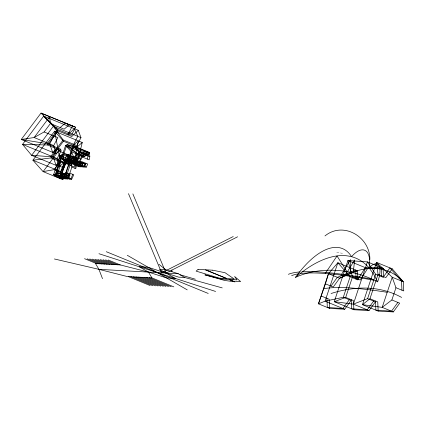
<?xml version="1.0" encoding="UTF-8"?>
<svg xmlns="http://www.w3.org/2000/svg" width="425" height="425" viewBox="0 0 425 425"><rect width="100%" height="100%" fill="white"/><g stroke="black" fill="none" stroke-linecap="round" stroke-linejoin="round"><path stroke-width="0.32" stroke-dasharray="2.12 1.59" d="M336.749 252.407L343.713 253.486"/><path stroke-width="0.64" d="M350.519 272.181C332.254 268.611 312.747 269.657 295.609 277.275A167.684 74.131 -67.7 0 1 369.15 267.968A16.453 7.273 -67.7 0 1 378.818 265.646A16.453 7.273 -67.7 0 1 377.634 281.823C369.107 277.339 359.948 274.136 350.519 272.181L350.63 259.643L341.11 275.103M82.264 142.502L77.185 146.837L63.458 141.217L54.623 131.187L32.906 160.204L43.106 171.61L54.023 169.665L60.313 161.266L74.035 166.887L78.163 158.929L82.264 142.502L54.623 131.187L60.313 161.266L55.298 176.333C60.079 170.558 60.844 162.706 59.999 155.508L69.828 159.534L68.914 164.039L65.014 162.446L59.999 155.508L53.603 174.728L55.298 176.333L60.855 178.612L63.431 178.755L65.498 174.308L61.598 172.715L53.603 174.728L63.431 178.755M353.196 272.818L354.657 259.978L344.85 275.899M60.637 173.639L59.723 178.144L62.528 178.383L64.595 173.942M60.855 178.612L61.768 174.101L57.869 172.508M64.77 173.867L63.856 178.378L66.667 178.612L68.728 174.17M68.011 163.673L68.924 159.163L64.733 163.078L62.672 167.519M64.993 178.84L65.907 174.335L62.002 172.736L55.165 174.813L62.013 154.232L66.746 154.636L74.593 157.856L73.684 162.361L69.785 160.767L66.746 154.636L59.718 175.769L55.165 174.813L64.993 178.84L67.564 178.983L69.631 174.537L65.732 172.943L59.718 175.769L67.564 178.983M68.892 174.096L67.984 178.606L70.789 178.84L72.856 174.399M69.116 179.068L70.029 174.563L66.13 172.964L61.264 175.854L69.116 179.068L71.692 179.212L73.759 174.765L69.859 173.172L66.13 176.933L61.264 175.854L68.292 154.727L76.144 157.941L76.707 164.146L75.793 168.651L71.894 167.052L71.145 161.867L68.292 154.727L70.183 160.788L66.13 172.964M72.781 161.994L73.695 157.484L70.704 157.797L68.186 163.598M74.89 168.284L75.804 163.774L75.012 157.473L72.946 161.92M77.472 162.674L76.829 165.782L79.018 166.069L80.431 163.003M80.824 166.807L61.168 158.759L74.433 160.549L82.232 163.742L80.824 166.807L79.098 166.712L79.741 163.604L71.942 160.411L67.979 162.159L61.168 158.759L65.578 145.499L85.234 153.547L84.591 156.655L76.792 153.462L65.578 145.499L71.437 151.762L73.344 156.188L71.942 160.411M80.24 162.828L79.597 165.936L81.786 166.223L83.194 163.157M82.785 155.917L83.427 152.809L80.288 155.385L78.875 158.456M81.866 166.866L82.508 163.758L74.71 160.56L62.209 158.817L66.932 144.617L72.733 145.956L88.437 152.384L87.794 155.492L79.996 152.299L72.733 145.956L67.883 160.528L83.587 166.961L85 163.896L77.201 160.703L67.883 160.528L62.209 158.817L81.866 166.866L83.587 166.961M82.997 162.982L82.354 166.09L84.543 166.377L85.956 163.306M85.988 154.753L86.631 151.645L84.32 151.741L82.593 155.741M84.623 167.02L68.919 160.586L75.225 162.562L79.958 160.852L87.757 164.05L86.344 167.115L84.623 167.02L85.266 163.912L77.467 160.714L68.919 160.586L73.769 146.014L89.473 152.442L89.802 156.719L89.165 159.827L81.361 156.634L78.683 152.166L73.769 146.014L80.261 152.315L88.06 155.508L89.473 152.442M87.359 159.088L88.002 155.98L87.205 151.512L85.792 154.578M344.723 309.23L325.067 301.182L343.294 297.272L351.092 300.47L344.723 309.23L329.577 308.391L318.458 303.838L325.433 283.826L328.483 273.7L337.854 262.74L357.51 270.789L357.924 279.932L350.126 276.733L337.854 262.74L325.067 301.182L318.458 303.838L328.483 273.7L339.602 278.253A199.665 88.267 -67.7 0 1 403.336 281.786L403.75 290.928L395.951 287.73L392.217 277.233L376.518 262.395L362.461 304.656L378.165 311.084L393.311 311.923L399.681 303.163L391.882 299.965L382.192 307.371L362.461 304.656L369.952 298.748L378.053 274.396L376.518 262.395L392.222 268.828L403.336 281.786L392.217 277.233L382.192 307.371L393.311 311.923M61.598 172.715L65.014 162.446M62.002 172.736L65.418 162.467L62.013 154.232L71.841 158.259L74.593 157.856M65.732 172.943L69.785 160.767M71.145 161.867L66.13 176.933L71.692 179.212M69.859 173.172L71.894 167.052M74.433 160.549L76.792 153.462M74.71 160.56L77.063 153.478L66.932 144.617L86.588 152.671L88.437 152.384M77.201 160.703L79.996 152.299M77.467 160.714L80.261 152.315M79.958 160.852L81.361 156.634M343.294 297.272L350.126 276.733M369.043 310.579L353.34 304.146L367.614 298.621L375.413 301.814L369.043 310.579L353.897 309.74L334.247 301.692L345.684 297.404L352.516 276.866L347.937 260.53L367.397 261.89L383.1 268.324L383.515 277.461L375.716 274.268L367.397 261.89L353.34 304.146L334.247 301.692L347.937 260.53L367.593 268.579L383.1 268.324M367.614 298.621L375.716 274.268M391.882 299.965L395.951 287.73M86.588 152.671L84.862 156.671L77.063 153.478M71.841 158.259L69.323 164.066L65.418 162.467M85.234 153.547L82.556 156.315L81.143 159.386L73.344 156.188M76.144 157.941L74.083 162.382L70.183 160.788M53.842 135.947L49.72 143.91L52.668 152.341L57.747 148.006M55.845 153.643L21.25 139.474L47.191 143.687L60.918 149.308L55.845 153.643L53.715 145.547L57.837 137.583L44.11 131.963L34.143 137.53L21.25 139.474L41.007 113.077L75.597 127.245L71.474 135.203L57.747 129.582L41.007 113.077L75.597 127.245M57.263 148.952L53.141 156.915L56.084 165.346L61.163 161.011M68.297 133.902L72.425 125.943L65.206 123.213L60.132 127.548M57.131 158.552L22.541 144.383L31.625 155.327L50.612 156.692L64.34 162.313L59.261 166.648L57.131 158.552L61.258 150.588L47.531 144.968L22.541 144.383L43.695 116.115L78.285 130.284L80.978 137.626L76.856 145.589L63.128 139.968L53.343 126.31L43.695 116.115L58.087 130.863L71.809 136.483L78.285 130.284M60.674 161.93L56.552 169.888L59.5 178.325L64.573 173.99M73.679 144.288L77.802 136.329L74.29 128.648L67.819 134.847M60.547 171.525L64.669 163.561L50.942 157.941L32.906 160.204L60.547 171.525L62.672 179.621L67.75 175.291L54.023 169.665M70.863 165.585L74.986 157.627L78.269 140.866L73.19 145.201M358.047 279.135L365.325 267.649L381.299 267.58L381.714 276.723M367.593 268.579L360.315 280.064L352.516 276.866M325.146 273.567L337.041 255.972L346.906 271.586M330.963 286.089L337.333 277.323L355.704 270.05L356.118 279.188M349.286 299.726L342.917 308.492L327.308 307.461L326.894 298.323M383.584 276.659L389.953 267.899L401.529 281.047L401.944 290.19M392.222 268.828L385.852 277.589L378.053 274.396M373.612 301.075L367.243 309.841L351.629 308.81L351.215 299.673M397.874 302.419L391.505 311.185L375.897 310.154L375.482 301.017M44.11 131.963L50.4 123.558L49.635 116.832L34.143 137.53L53.715 145.547M47.191 143.687L57.747 129.582M47.531 144.968L58.087 130.863M50.612 156.692L63.128 139.968M50.942 157.941L63.458 141.217M69.828 159.534L65.87 163.54L63.803 167.987L59.904 166.387M69.201 124.849L64.127 129.184L50.4 123.558M324.971 235.923C343.363 220.888 370.18 236.975 369.877 259.5M233.224 236.555L161.649 272.823L128.477 193.657M237.607 236.794L166.037 273.068L132.866 193.901M357.51 270.789L339.602 278.253L333.232 287.018L325.433 283.826M222.217 287.895L184.748 277.477L178.277 273.748L165.686 269.673L159.566 269.333L175.307 278.418L166.536 277.929L148.495 272.096L120.286 264.929L95.508 263.558L98.935 269.349L102.505 278.672M54.411 258.974L98.935 269.349L178.277 273.748M184.748 277.477L178.627 277.137L147.996 267.229L139.225 266.746L148.495 272.096L151.922 277.886L173.836 286.859M151.922 277.886L127.144 276.51L98.935 269.349M179.998 274.736L195.394 279.23M98.956 253.72L215.576 291.444M80.978 137.626L53.343 126.31L31.625 155.327L59.261 166.648M89.802 156.719L78.683 152.166L75.225 162.562L86.344 167.115M82.556 156.315L71.437 151.762L67.979 162.159L79.098 166.712M78.163 158.929L58.592 150.912L43.106 171.61L62.672 179.621M369.952 298.748L377.751 301.947L378.165 311.084M345.684 297.404L353.483 300.597L353.897 309.74M321.364 296.055L329.163 299.253L329.577 308.391M106.303 251.712L208.229 293.452M108.258 260.004L120.286 264.929M105.623 259.856L117.651 264.786M149.287 277.737L171.201 286.716M102.988 259.712L115.016 264.637M146.652 277.594L168.566 286.567M100.353 259.563L112.381 264.493M144.017 277.445L165.931 286.423M97.718 259.42L109.746 264.345M141.382 277.302L163.296 286.275M95.083 259.271L107.111 264.201M138.747 277.153L160.661 286.131M92.448 259.128L104.476 264.053M136.112 277.01L158.026 285.983M89.813 258.979L101.841 263.909M133.477 276.861L155.391 285.839M87.178 258.836L99.206 263.76M130.842 276.717L152.756 285.69M84.543 258.687L96.571 263.617M128.207 276.569L150.121 285.547M127.303 255.292L187.228 289.871M158.977 264.318L165.686 269.673M377.634 281.823L373.745 274.295L369.15 267.968A27.689 12.24 -67.7 0 0 351.549 256.695A83.486 36.906 -67.7 0 0 295.609 277.275M171.812 270.013L171.982 271.708M331.075 293.51A380.768 168.327 -67.7 0 1 401.593 297.42M323.473 288.772A305.315 41.438 18.4 0 1 387.202 292.304M288.378 274.316A292.15 39.647 18.4 0 1 300.045 271.92M301.947 271.782A292.15 39.647 18.4 0 1 370.403 278.858M291.64 275.65A292.15 39.647 18.4 0 1 298.717 273.79M299.954 273.61A292.15 39.647 18.4 0 1 373.665 280.197M198.087 269.386L196.132 271.129L219.587 278.189L226.775 278.587L205.28 269.785L198.087 269.386M240.343 281.323L234.696 281.796L224.607 280.447L204.877 274.848L220.989 279.002L228.804 279.438L234.696 281.796L229.112 279.453L236.927 279.889L234.605 276.494L240.343 281.323M212.681 270.194L205.488 269.795L226.987 278.598L234.18 278.997L225.107 272.738L212.681 270.194"/></g></svg>
